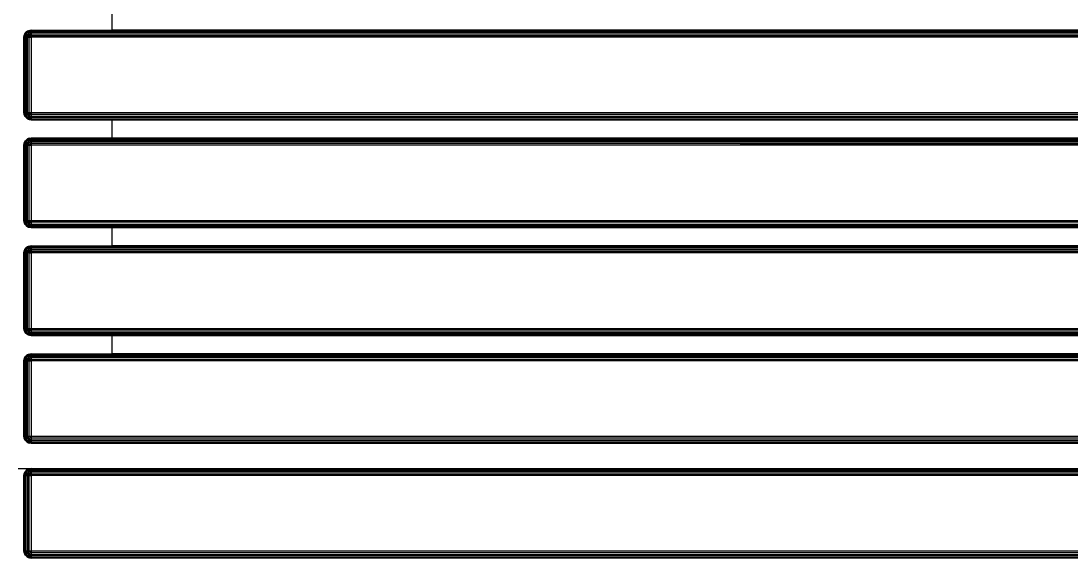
# Model space of a CAD drawing. Header units: millimetres. Extents: x 3440 to 9380, y -3644 to 556.
# Drawn here: x 4413.2 to 4858.8, y -957.6 to -729.6 of the extents above; entities that cross this region are included whole.
import ezdxf

# ---------------------------------------------------------------- set-up
doc = ezdxf.new("R2010")
doc.units = ezdxf.units.MM

msp = doc.modelspace()

# ---------------------------------------------------------------- linework, layer by layer
for p, q in [((4451.9, -733.5), (4451.9, -725.7)), ((4414.5, -735.73), (4414.8, -735)), ((4414.8, -735), (4415.28, -734.38)), ((4415.44, -734.38), (4414.8, -735)), ((4414.8, -735), (4414.84, -735.35)), ((4415.44, -734.38), (4414.84, -735.35)), ((4415.9, -733.9), (4415.28, -734.38)), ((4415.28, -734.38), (4415.68, -734.14)), ((4415.44, -734.38), (4415.28, -734.38)), ((4415.44, -734.38), (4416.34, -733.73)), ((4415.68, -734.14), (4415.44, -734.38)), ((4415.9, -734.38), (4415.44, -734.38)), ((4415.9, -734.38), (4415.44, -735.35)), ((4415.9, -733.9), (4415.68, -734.14)), ((4416.59, -733.73), (4415.9, -734.38)), ((4416.34, -733.73), (4415.9, -733.9)), ((4415.9, -734.38), (4416.59, -734.38)), ((4416.34, -733.73), (4417.4, -733.5)), ((4416.63, -733.6), (4416.34, -733.73)), ((4416.59, -733.73), (4416.34, -733.73)), ((4416.34, -735.35), (4416.59, -734.38)), ((4416.34, -735.35), (4417.4, -735)), ((4417.4, -733.5), (4416.59, -733.73)), ((4416.96, -733.73), (4416.59, -733.73)), ((4416.59, -734.38), (4416.96, -733.73)), ((4417.17, -734.04), (4416.59, -734.38)), ((4417.4, -734.38), (4416.59, -734.38)), ((4416.59, -734.38), (4417.4, -735)), ((4416.63, -733.6), (4417.4, -733.5)), ((4417.4, -733.5), (4416.96, -733.73)), ((4417.4, -733.6), (4416.96, -733.73)), ((4416.96, -733.73), (4417.4, -733.9)), ((4417.17, -734.04), (4416.96, -733.73)), ((4417.4, -734.38), (4417.17, -734.04)), ((4417.4, -733.6), (4417.4, -733.5)), ((4417.4, -733.5), (4451.9, -733.5)), ((4417.4, -733.6), (4417.4, -733.9)), ((4451.9, -733.6), (4417.4, -733.6)), ((4417.4, -733.9), (6211.4, -733.9)), ((4417.4, -733.9), (4417.4, -734.38)), ((4417.4, -734.38), (6211.4, -734.38)), ((4417.4, -734.38), (4417.4, -735)), ((4417.4, -735), (6211.4, -735)), ((4417.4, -735), (4417.4, -735.73)), ((4451.9, -733.6), (4451.9, -733.5)), ((5294.4, -733.5), (4451.9, -733.5)), ((5294.4, -733.5), (4451.9, -733.6)), ((4451.9, -733.6), (5294.4, -733.6)), ((4414.4, -736.5), (4414.5, -735.73)), ((4414.4, -768.5), (4414.4, -736.5)), ((4414.5, -736.5), (4414.4, -736.5)), ((4414.84, -735.35), (4414.5, -735.73)), ((4414.84, -735.35), (4414.5, -736.5)), ((4414.5, -735.73), (4414.5, -736.5)), ((4414.5, -736.5), (4414.8, -736.5)), ((4414.5, -768.5), (4414.5, -736.5)), ((4414.8, -736.5), (4414.84, -735.35)), ((4415.09, -735.99), (4414.8, -736.5)), ((4414.8, -736.5), (4415.28, -736.5)), ((4414.8, -768.5), (4414.8, -736.5)), ((4415.09, -735.99), (4414.84, -735.35)), ((4414.84, -735.35), (4415.44, -735.35)), ((4415.44, -735.35), (4415.09, -735.99)), ((4415.44, -735.35), (4415.28, -736.5)), ((4415.28, -736.5), (4415.71, -736.03)), ((4415.28, -736.5), (4415.9, -736.5)), ((4415.28, -768.5), (4415.28, -736.5)), ((4415.44, -735.35), (4415.71, -736.03)), ((4415.44, -735.35), (4416.34, -735.35)), ((4415.71, -736.03), (4416.34, -735.35)), ((4415.9, -736.5), (4416.34, -735.35)), ((4415.9, -736.5), (4416.63, -736.5)), ((4415.9, -768.5), (4415.9, -736.5)), ((4416.34, -735.35), (4417.4, -735.73)), ((4416.63, -736.5), (4416.34, -735.35)), ((4417.4, -735.73), (4416.63, -736.5)), ((4416.63, -736.5), (4417.4, -736.5)), ((4416.63, -768.5), (4416.63, -736.5)), ((5314.4, -736.5), (4417.4, -735.73)), ((4417.4, -735.73), (4417.4, -736.5)), ((4417.4, -735.73), (6211.4, -735.73)), ((4417.4, -736.5), (4417.4, -768.5)), ((5314.4, -736.5), (4417.4, -736.5)), ((4414.5, -768.5), (4414.4, -768.5)), ((4414.5, -769.28), (4414.4, -768.5)), ((4414.5, -768.5), (4414.8, -768.5)), ((4414.5, -768.5), (4414.5, -769.28)), ((4414.84, -769.65), (4414.5, -768.5)), ((4414.8, -770), (4414.5, -769.28)), ((4414.5, -769.28), (4414.84, -769.65)), ((4414.8, -768.5), (4415.28, -768.5)), ((4414.8, -768.5), (4414.84, -769.65)), ((4414.8, -768.5), (4415.09, -769.01)), ((4414.84, -769.65), (4414.8, -770)), ((4415.28, -770.62), (4414.8, -770)), ((4414.8, -770), (4415.15, -770.34)), ((4415.09, -769.01), (4414.84, -769.65)), ((4415.44, -769.65), (4414.84, -769.65)), ((4414.84, -769.65), (4415.44, -770.62)), ((4415.15, -770.34), (4414.84, -769.65)), ((4415.28, -768.5), (4415.09, -769.01)), ((4415.28, -770.62), (4415.15, -770.34)), ((4415.15, -770.34), (4415.44, -770.62)), ((4415.28, -768.5), (4415.9, -768.5)), ((4415.28, -768.5), (4415.44, -769.65)), ((4415.44, -770.62), (4415.28, -770.62)), ((4415.28, -770.62), (4415.9, -771.1)), ((4415.28, -770.62), (4415.68, -770.87)), ((4415.9, -768.5), (4415.44, -769.65)), ((4416.34, -769.65), (4415.44, -769.65)), ((4415.44, -769.65), (4415.9, -770.62)), ((4415.44, -770.62), (4415.68, -770.87)), ((4415.44, -770.62), (4415.9, -770.62)), ((4415.44, -770.62), (4416.34, -771.27)), ((4415.68, -770.87), (4416.34, -771.27)), ((4415.9, -768.5), (4416.63, -768.5)), ((4415.9, -768.5), (4416.34, -769.65)), ((4415.9, -770.62), (4416.59, -770.62)), ((4415.9, -770.62), (4416.59, -771.27)), ((4416.63, -768.5), (4416.34, -769.65)), ((4417.4, -769.28), (4416.34, -769.65)), ((4416.59, -770.62), (4416.34, -769.65)), ((4416.34, -769.65), (4417.4, -770)), ((4417.4, -770.62), (4416.34, -769.65)), ((4416.96, -771.27), (4416.59, -770.62)), ((4416.59, -770.62), (4417.4, -770.62)), ((4416.59, -770.62), (4417.4, -771.1)), ((4416.63, -768.5), (4417.4, -768.5)), ((4416.63, -768.5), (4417.4, -769.28)), ((4417.4, -768.5), (6211.4, -768.5)), ((4417.4, -768.5), (4417.4, -769.28)), ((6211.4, -769.28), (4417.4, -769.28)), ((4417.4, -769.28), (4417.4, -770)), ((4417.4, -770), (6211.4, -770)), ((4417.4, -770), (4417.4, -770.62)), ((6211.4, -770.62), (4417.4, -770.62)), ((4417.4, -770.62), (4417.4, -771.1)), ((4415.9, -771.1), (4416.34, -771.27)), ((4417.4, -771.5), (4416.34, -771.27)), ((4416.34, -771.27), (4416.63, -771.4)), ((4416.34, -771.27), (4416.59, -771.27)), ((4416.59, -771.27), (4417.4, -771.5)), ((4416.59, -771.27), (4416.96, -771.27)), ((4416.63, -771.4), (4417.4, -771.5)), ((4416.96, -771.27), (4417.4, -771.1)), ((4416.96, -771.27), (4417.4, -771.5)), ((4416.96, -771.27), (4417.4, -771.4)), ((4417.4, -771.1), (6211.4, -771.1)), ((4417.4, -771.1), (4417.4, -771.4)), ((4417.4, -771.4), (6211.4, -771.4)), ((4417.4, -771.4), (4417.4, -771.5)), ((5294.4, -771.5), (4417.4, -771.4)), ((4417.4, -771.5), (4451.9, -771.5)), ((4451.9, -779.3), (4451.9, -771.5)), ((4451.9, -771.5), (5294.4, -771.5)), ((4415.9, -779.7), (4415.28, -780.18)), ((4416.34, -779.53), (4415.44, -780.18)), ((4415.68, -779.94), (4416.34, -779.53)), ((4415.9, -779.7), (4415.68, -779.94)), ((4416.34, -779.53), (4415.9, -779.7)), ((4416.59, -779.53), (4415.9, -780.18)), ((4416.34, -779.53), (4417.4, -779.3)), ((4416.63, -779.4), (4416.34, -779.53)), ((4416.59, -779.53), (4416.34, -779.53)), ((4417.4, -779.3), (4416.59, -779.53)), ((4416.96, -779.53), (4416.59, -779.53)), ((4416.59, -780.18), (4416.96, -779.53)), ((4417.17, -779.84), (4416.59, -780.18)), ((4416.63, -779.4), (4417.4, -779.3)), ((4417.4, -779.3), (4416.96, -779.53)), ((4417.4, -779.4), (4416.96, -779.53)), ((4416.96, -779.53), (4417.4, -779.7)), ((4417.17, -779.84), (4416.96, -779.53)), ((4417.4, -780.18), (4417.17, -779.84)), ((4417.4, -779.4), (4417.4, -779.3)), ((4417.4, -779.3), (4451.9, -779.3)), ((4417.4, -779.7), (4417.4, -779.4)), ((4451.9, -779.4), (4417.4, -779.4)), ((4417.4, -779.7), (4417.4, -780.18)), ((4417.4, -779.7), (4451.9, -779.7)), ((4451.9, -779.4), (4451.9, -779.3)), ((5294.4, -779.3), (4451.9, -779.3)), ((5294.4, -779.3), (4451.9, -779.4)), ((4451.9, -779.7), (4451.9, -779.4)), ((4451.9, -779.4), (5294.4, -779.4)), ((4451.9, -779.7), (5294.4, -779.7)), ((4414.4, -782.3), (4414.5, -781.53)), ((4414.4, -814.3), (4414.4, -782.3)), ((4414.5, -782.3), (4414.4, -782.3)), ((4414.5, -781.53), (4414.8, -780.8)), ((4414.84, -781.15), (4414.5, -782.3)), ((4414.84, -781.15), (4414.5, -781.53)), ((4414.5, -781.53), (4414.5, -782.3)), ((4414.5, -782.3), (4414.8, -782.3)), ((4414.5, -814.3), (4414.5, -782.3)), ((4414.8, -780.8), (4415.28, -780.18)), ((4415.44, -780.18), (4414.8, -780.8)), ((4414.84, -781.15), (4414.8, -780.8)), ((4414.8, -782.3), (4414.84, -781.15)), ((4415.09, -781.79), (4414.8, -782.3)), ((4414.8, -782.3), (4415.28, -782.3)), ((4414.8, -814.3), (4414.8, -782.3)), ((4415.44, -780.18), (4414.84, -781.15)), ((4415.09, -781.79), (4414.84, -781.15)), ((4414.84, -781.15), (4415.44, -781.15)), ((4415.44, -781.15), (4415.09, -781.79)), ((4415.28, -780.18), (4415.68, -779.94)), ((4415.44, -780.18), (4415.28, -780.18)), ((4415.44, -781.15), (4415.28, -782.3)), ((4415.28, -782.3), (4416.34, -781.15)), ((4415.28, -782.3), (4415.9, -782.3)), ((4415.28, -814.3), (4415.28, -782.3)), ((4415.68, -779.94), (4415.44, -780.18)), ((4415.9, -780.18), (4415.44, -781.15)), ((4415.44, -780.18), (4415.9, -780.18)), ((4415.44, -781.15), (4416.34, -781.15)), ((4415.9, -780.18), (4416.59, -780.18)), ((4415.9, -782.3), (4416.34, -781.15)), ((4415.9, -782.3), (4416.63, -782.3)), ((4415.9, -814.3), (4415.9, -782.3)), ((4416.34, -781.15), (4416.59, -780.18)), ((4416.34, -781.15), (4417.4, -780.8)), ((4416.34, -781.15), (4417.4, -781.53)), ((4416.63, -782.3), (4416.34, -781.15)), ((4417.4, -780.18), (4416.59, -780.18)), ((4416.59, -780.18), (4417.4, -780.8)), ((4417.4, -781.53), (4416.63, -782.3)), ((4416.63, -782.3), (4417.4, -782.3)), ((4416.63, -814.3), (4416.63, -782.3)), ((4417.4, -780.18), (6211.4, -780.18)), ((4417.4, -780.18), (4417.4, -780.8)), ((4417.4, -780.8), (6211.4, -780.8)), ((4417.4, -780.8), (4417.4, -781.53)), ((5314.4, -782.3), (4417.4, -781.53)), ((4417.4, -781.53), (4417.4, -782.3)), ((4417.4, -781.53), (6211.4, -781.53)), ((4417.4, -782.3), (4417.4, -814.3)), ((5314.4, -782.3), (4417.4, -782.3)), ((4414.5, -814.3), (4414.4, -814.3)), ((4414.5, -815.08), (4414.4, -814.3)), ((4414.5, -814.3), (4414.8, -814.3)), ((4414.5, -814.3), (4414.5, -815.08)), ((4414.5, -814.3), (4414.84, -815.45)), ((4414.8, -815.8), (4414.5, -815.08)), ((4414.5, -815.08), (4414.84, -815.45)), ((4414.8, -814.3), (4415.28, -814.3)), ((4414.8, -814.3), (4415.09, -814.81)), ((4414.8, -814.3), (4414.84, -815.45)), ((4414.84, -815.45), (4414.8, -815.8)), ((4415.09, -814.81), (4414.84, -815.45)), ((4415.15, -816.14), (4414.84, -815.45)), ((4415.44, -815.45), (4414.84, -815.45)), ((4414.84, -815.45), (4415.44, -816.42)), ((4415.28, -814.3), (4415.09, -814.81)), ((4415.28, -814.3), (4415.9, -814.3)), ((4415.28, -814.3), (4415.44, -815.45)), ((4415.9, -814.3), (4415.44, -815.45)), ((4416.34, -815.45), (4415.44, -815.45)), ((4415.44, -815.45), (4415.9, -816.42)), ((4415.9, -814.3), (4416.63, -814.3)), ((4415.9, -814.3), (4416.34, -815.45)), ((4416.34, -815.45), (4416.63, -814.3)), ((4417.4, -815.08), (4416.34, -815.45)), ((4416.59, -816.42), (4416.34, -815.45)), ((4416.34, -815.45), (4417.4, -815.8)), ((4417.4, -816.42), (4416.34, -815.45)), ((4416.63, -814.3), (4417.4, -814.3)), ((4416.63, -814.3), (4417.4, -815.08)), ((4417.4, -814.3), (6211.4, -814.3)), ((4417.4, -814.3), (4417.4, -815.08)), ((6211.4, -815.08), (4417.4, -815.08)), ((4417.4, -815.08), (4417.4, -815.8)), ((4414.8, -815.8), (4415.28, -816.42)), ((4414.8, -815.8), (4415.15, -816.14)), ((4415.15, -816.14), (4415.44, -816.42)), ((4415.28, -816.42), (4415.44, -816.42)), ((4415.28, -816.42), (4415.9, -816.9)), ((4415.28, -816.42), (4415.68, -816.67)), ((4415.44, -816.42), (4415.68, -816.67)), ((4415.44, -816.42), (4415.9, -816.42)), ((4415.44, -816.42), (4416.34, -817.07)), ((4415.68, -816.67), (4416.34, -817.07)), ((4415.9, -816.42), (4416.59, -816.42)), ((4415.9, -816.42), (4416.59, -817.07)), ((4415.9, -816.9), (4416.34, -817.07)), ((4417.4, -817.3), (4416.34, -817.07)), ((4416.34, -817.07), (4416.63, -817.2)), ((4416.34, -817.07), (4416.59, -817.07)), ((4416.96, -817.07), (4416.59, -816.42)), ((4416.59, -816.42), (4417.4, -816.42)), ((4416.59, -816.42), (4417.17, -816.77)), ((4416.59, -817.07), (4417.4, -817.3)), ((4416.59, -817.07), (4416.96, -817.07)), ((4417.4, -817.3), (4416.63, -817.2)), ((4416.96, -817.07), (4417.4, -816.9)), ((4416.96, -817.07), (4417.4, -817.3)), ((4416.96, -817.07), (4417.4, -817.2)), ((4417.4, -816.42), (4417.17, -816.77)), ((4417.17, -816.77), (4417.4, -816.9)), ((4417.4, -815.8), (6211.4, -815.8)), ((4417.4, -815.8), (4417.4, -816.42)), ((6211.4, -816.42), (4417.4, -816.42)), ((4417.4, -816.42), (4417.4, -816.9)), ((4417.4, -816.9), (6211.4, -816.9)), ((4417.4, -816.9), (4417.4, -817.2)), ((4417.4, -817.2), (6211.4, -817.2)), ((4417.4, -817.2), (4417.4, -817.3)), ((5294.4, -817.3), (4417.4, -817.2)), ((4417.4, -817.3), (4451.9, -817.3)), ((4451.9, -825.1), (4451.9, -817.3)), ((4451.9, -817.3), (5294.4, -817.3)), ((4414.4, -828.1), (4414.5, -827.33)), ((4414.4, -860.1), (4414.4, -828.1)), ((4414.5, -828.1), (4414.4, -828.1)), ((4414.5, -827.33), (4414.8, -826.6)), ((4414.84, -826.95), (4414.5, -828.1)), ((4414.84, -826.95), (4414.5, -827.33)), ((4414.5, -827.33), (4414.5, -828.1)), ((4414.5, -828.1), (4414.8, -828.1)), ((4414.5, -860.1), (4414.5, -828.1)), ((4414.8, -826.6), (4415.28, -825.98)), ((4415.44, -825.98), (4414.8, -826.6)), ((4414.84, -826.95), (4414.8, -826.6)), ((4414.84, -826.95), (4414.8, -828.1)), ((4415.09, -827.59), (4414.8, -828.1)), ((4415.28, -828.1), (4414.8, -828.1)), ((4414.8, -860.1), (4414.8, -828.1)), ((4415.44, -825.98), (4414.84, -826.95)), ((4414.84, -826.95), (4415.44, -826.95)), ((4415.44, -826.95), (4415.09, -827.59)), ((4415.28, -828.1), (4415.09, -827.59)), ((4415.9, -825.5), (4415.28, -825.98)), ((4415.28, -825.98), (4415.68, -825.74)), ((4415.44, -825.98), (4415.28, -825.98)), ((4415.44, -826.95), (4415.28, -828.1)), ((4415.28, -828.1), (4416.34, -826.95)), ((4415.28, -828.1), (4415.9, -828.1)), ((4415.28, -860.1), (4415.28, -828.1)), ((4416.34, -825.33), (4415.44, -825.98)), ((4415.68, -825.74), (4415.44, -825.98)), ((4415.9, -825.98), (4415.44, -826.95)), ((4415.44, -825.98), (4415.9, -825.98)), ((4415.44, -826.95), (4416.34, -826.95)), ((4415.68, -825.74), (4416.34, -825.33)), ((4415.9, -825.5), (4415.68, -825.74)), ((4416.34, -825.33), (4415.9, -825.5)), ((4416.59, -825.33), (4415.9, -825.98)), ((4415.9, -825.98), (4416.59, -825.98)), ((4415.9, -828.1), (4416.34, -826.95)), ((4416.63, -828.1), (4415.9, -828.1)), ((4415.9, -860.1), (4415.9, -828.1)), ((4416.34, -825.33), (4417.4, -825.1)), ((4416.63, -825.2), (4416.34, -825.33)), ((4416.59, -825.33), (4416.34, -825.33)), ((4416.34, -826.95), (4416.59, -825.98)), ((4416.34, -826.95), (4417.4, -826.6)), ((4416.34, -826.95), (4416.63, -828.1)), ((4416.34, -826.95), (4417.4, -827.33)), ((4417.4, -825.1), (4416.59, -825.33)), ((4416.96, -825.33), (4416.59, -825.33)), ((4416.59, -825.98), (4416.96, -825.33)), ((4417.17, -825.64), (4416.59, -825.98)), ((4417.4, -825.98), (4416.59, -825.98)), ((4416.59, -825.98), (4417.4, -826.6)), ((4416.63, -825.2), (4417.4, -825.1)), ((4417.4, -827.33), (4416.63, -828.1)), ((4416.63, -828.1), (4417.4, -828.1)), ((4416.63, -860.1), (4416.63, -828.1)), ((4417.4, -825.1), (4416.96, -825.33)), ((4417.4, -825.2), (4416.96, -825.33)), ((4416.96, -825.33), (4417.4, -825.5)), ((4417.17, -825.64), (4416.96, -825.33)), ((4417.4, -825.98), (4417.17, -825.64)), ((4417.4, -825.2), (4417.4, -825.1)), ((4417.4, -825.1), (4451.9, -825.1)), ((4417.4, -825.5), (4417.4, -825.2)), ((4451.9, -825.2), (4417.4, -825.2)), ((4417.4, -825.5), (4417.4, -825.98)), ((4417.4, -825.5), (4451.9, -825.5)), ((4417.4, -825.98), (6211.4, -825.98)), ((4417.4, -825.98), (4417.4, -826.6)), ((4417.4, -826.6), (6211.4, -826.6)), ((4417.4, -826.6), (4417.4, -827.33)), ((5314.4, -828.1), (4417.4, -827.33)), ((4417.4, -827.33), (4417.4, -828.1)), ((4417.4, -827.33), (6211.4, -827.33)), ((4417.4, -828.1), (4417.4, -860.1)), ((5314.4, -828.1), (4417.4, -828.1)), ((4451.9, -825.2), (4451.9, -825.1)), ((5294.4, -825.1), (4451.9, -825.1)), ((5294.4, -825.1), (4451.9, -825.2)), ((4451.9, -825.5), (4451.9, -825.2)), ((4451.9, -825.2), (5294.4, -825.2)), ((4451.9, -825.5), (5294.4, -825.5)), ((4414.5, -860.1), (4414.4, -860.1)), ((4414.5, -860.88), (4414.4, -860.1)), ((4414.5, -860.1), (4414.8, -860.1)), ((4414.5, -860.1), (4414.5, -860.88)), ((4414.5, -860.1), (4414.84, -861.25)), ((4414.8, -861.6), (4414.5, -860.88)), ((4414.5, -860.88), (4414.84, -861.25)), ((4414.8, -860.1), (4415.28, -860.1)), ((4414.8, -860.1), (4415.09, -860.61)), ((4414.8, -860.1), (4414.84, -861.25)), ((4414.84, -861.25), (4414.8, -861.6)), ((4415.28, -862.22), (4414.8, -861.6)), ((4414.8, -861.6), (4415.15, -861.94)), ((4415.09, -860.61), (4414.84, -861.25)), ((4415.44, -861.25), (4414.84, -861.25)), ((4414.84, -861.25), (4415.44, -862.22)), ((4415.15, -861.94), (4414.84, -861.25)), ((4415.28, -860.1), (4415.09, -860.61)), ((4415.28, -862.22), (4415.15, -861.94)), ((4415.15, -861.94), (4415.44, -862.22)), ((4415.28, -860.1), (4415.9, -860.1)), ((4415.28, -860.1), (4415.44, -861.25)), ((4415.44, -862.22), (4415.28, -862.22)), ((4415.9, -862.7), (4415.28, -862.22)), ((4415.28, -862.22), (4415.68, -862.47)), ((4415.9, -860.1), (4415.44, -861.25)), ((4416.34, -861.25), (4415.44, -861.25)), ((4415.44, -861.25), (4415.9, -862.22)), ((4416.34, -862.87), (4415.44, -862.22)), ((4415.44, -862.22), (4415.9, -862.22)), ((4415.68, -862.47), (4415.9, -862.7)), ((4415.68, -862.47), (4416.34, -862.87)), ((4415.9, -860.1), (4416.63, -860.1)), ((4415.9, -860.1), (4416.34, -861.25)), ((4415.9, -862.22), (4416.59, -862.87)), ((4415.9, -862.22), (4416.59, -862.22)), ((4416.34, -862.87), (4415.9, -862.7)), ((4416.34, -861.25), (4416.63, -860.1)), ((4417.4, -860.88), (4416.34, -861.25)), ((4416.59, -862.22), (4416.34, -861.25)), ((4416.34, -861.25), (4417.4, -861.6)), ((4417.4, -862.22), (4416.34, -861.25)), ((4416.59, -862.87), (4416.34, -862.87)), ((4416.34, -862.87), (4416.63, -863)), ((4416.34, -862.87), (4417.4, -863.1)), ((4416.96, -862.87), (4416.59, -862.22)), ((4416.59, -862.22), (4417.4, -862.22)), ((4416.59, -862.22), (4417.17, -862.57)), ((4416.59, -862.87), (4416.96, -862.87)), ((4416.59, -862.87), (4417.4, -863.1)), ((4416.63, -860.1), (4417.4, -860.1)), ((4416.63, -860.1), (4417.4, -860.88)), ((4417.4, -863.1), (4416.63, -863)), ((4417.17, -862.57), (4416.96, -862.87)), ((4417.4, -862.7), (4416.96, -862.87)), ((4416.96, -862.87), (4417.4, -863.1)), ((4416.96, -862.87), (4417.4, -863)), ((4417.17, -862.57), (4417.4, -862.7)), ((4417.4, -860.1), (6211.4, -860.1)), ((4417.4, -860.1), (4417.4, -860.88)), ((6211.4, -860.88), (4417.4, -860.88)), ((4417.4, -860.88), (4417.4, -861.6)), ((4417.4, -861.6), (6211.4, -861.6)), ((4417.4, -861.6), (4417.4, -862.22)), ((6211.4, -862.22), (4417.4, -862.22)), ((4417.4, -862.22), (4417.4, -862.7)), ((4417.4, -862.7), (6211.4, -862.7)), ((4417.4, -862.7), (4417.4, -863)), ((4417.4, -863), (6211.4, -863)), ((4417.4, -863), (4417.4, -863.1)), ((5294.4, -863.1), (4417.4, -863)), ((4417.4, -863.1), (4451.9, -863.1)), ((4451.9, -870.9), (4451.9, -863.1)), ((4451.9, -863.1), (5294.4, -863.1)), ((4414.4, -873.9), (4414.5, -873.13)), ((4414.5, -873.13), (4414.8, -872.4)), ((4414.84, -872.75), (4414.5, -873.9)), ((4414.84, -872.75), (4414.5, -873.13)), ((4414.5, -873.13), (4414.5, -873.9)), ((4414.8, -872.4), (4415.28, -871.78)), ((4415.44, -871.78), (4414.8, -872.4)), ((4414.84, -872.75), (4414.8, -872.4)), ((4414.84, -872.75), (4414.8, -873.9)), ((4415.09, -873.39), (4414.8, -873.9)), ((4415.44, -871.78), (4414.84, -872.75)), ((4414.84, -872.75), (4415.44, -872.75)), ((4415.44, -872.75), (4415.09, -873.39)), ((4415.28, -873.9), (4415.09, -873.39)), ((4415.9, -871.3), (4415.28, -871.78)), ((4415.28, -871.78), (4415.68, -871.54)), ((4415.44, -871.78), (4415.28, -871.78)), ((4415.44, -872.75), (4415.28, -873.9)), ((4415.28, -873.9), (4416.34, -872.75)), ((4416.34, -871.13), (4415.44, -871.78)), ((4415.68, -871.54), (4415.44, -871.78)), ((4415.9, -871.78), (4415.44, -872.75)), ((4415.44, -871.78), (4415.9, -871.78)), ((4415.44, -872.75), (4416.34, -872.75)), ((4415.68, -871.54), (4416.34, -871.13)), ((4415.9, -871.3), (4415.68, -871.54)), ((4416.34, -871.13), (4415.9, -871.3)), ((4416.59, -871.13), (4415.9, -871.78)), ((4415.9, -871.78), (4416.59, -871.78)), ((4415.9, -873.9), (4416.34, -872.75)), ((4416.34, -871.13), (4417.4, -870.9)), ((4416.63, -871), (4416.34, -871.13)), ((4416.59, -871.13), (4416.34, -871.13)), ((4416.34, -872.75), (4416.59, -871.78)), ((4416.34, -872.75), (4417.4, -872.4)), ((4416.34, -872.75), (4417.4, -873.13)), ((4416.63, -873.9), (4416.34, -872.75)), ((4417.4, -870.9), (4416.59, -871.13)), ((4416.96, -871.13), (4416.59, -871.13)), ((4416.59, -871.78), (4416.96, -871.13)), ((4417.17, -871.44), (4416.59, -871.78)), ((4417.4, -871.78), (4416.59, -871.78)), ((4416.59, -871.78), (4417.4, -872.4)), ((4416.63, -871), (4417.4, -870.9)), ((4417.4, -873.13), (4416.63, -873.9)), ((4417.4, -870.9), (4416.96, -871.13)), ((4417.4, -871), (4416.96, -871.13)), ((4416.96, -871.13), (4417.4, -871.3)), ((4417.17, -871.44), (4416.96, -871.13)), ((4417.4, -871.78), (4417.17, -871.44)), ((4417.4, -871), (4417.4, -870.9)), ((4417.4, -870.9), (4451.9, -870.9)), ((4417.4, -871.3), (4417.4, -871)), ((4451.9, -871), (4417.4, -871)), ((4417.4, -871.3), (4417.4, -871.78)), ((4417.4, -871.3), (4451.9, -871.3)), ((4417.4, -871.78), (6211.4, -871.78)), ((4417.4, -871.78), (4417.4, -872.4)), ((4417.4, -872.4), (6211.4, -872.4)), ((4417.4, -872.4), (4417.4, -873.13)), ((5314.4, -873.9), (4417.4, -873.13)), ((4417.4, -873.13), (4417.4, -873.9)), ((4417.4, -873.13), (6211.4, -873.13)), ((4451.9, -871), (4451.9, -870.9)), ((5294.4, -870.9), (4451.9, -870.9)), ((5294.4, -870.9), (4451.9, -871)), ((4451.9, -871.3), (4451.9, -871)), ((4451.9, -871), (5294.4, -871)), ((4451.9, -871.3), (5294.4, -871.3)), ((4414.4, -905.9), (4414.4, -873.9)), ((4414.5, -873.9), (4414.4, -873.9)), ((4414.5, -873.9), (4414.8, -873.9)), ((4414.5, -905.9), (4414.5, -873.9)), ((4415.28, -873.9), (4414.8, -873.9)), ((4414.8, -905.9), (4414.8, -873.9)), ((4415.28, -873.9), (4415.9, -873.9)), ((4415.28, -905.9), (4415.28, -873.9)), ((4415.9, -873.9), (4416.63, -873.9)), ((4415.9, -905.9), (4415.9, -873.9)), ((4416.63, -873.9), (4417.4, -873.9)), ((4416.63, -905.9), (4416.63, -873.9)), ((4417.4, -873.9), (4417.4, -905.9)), ((5314.4, -873.9), (4417.4, -873.9)), ((4414.5, -905.9), (4414.4, -905.9)), ((4414.5, -906.68), (4414.4, -905.9)), ((4414.5, -905.9), (4414.8, -905.9)), ((4414.5, -905.9), (4414.5, -906.68)), ((4414.5, -905.9), (4414.84, -907.05)), ((4414.8, -907.4), (4414.5, -906.68)), ((4414.5, -906.68), (4414.84, -907.05)), ((4414.8, -905.9), (4415.28, -905.9)), ((4414.8, -905.9), (4415.09, -906.41)), ((4414.8, -905.9), (4414.84, -907.05)), ((4414.84, -907.05), (4414.8, -907.4)), ((4415.28, -908.02), (4414.8, -907.4)), ((4414.8, -907.4), (4415.15, -907.74)), ((4415.09, -906.41), (4414.84, -907.05)), ((4415.44, -907.05), (4414.84, -907.05)), ((4414.84, -907.05), (4415.44, -908.02)), ((4415.15, -907.74), (4414.84, -907.05)), ((4415.28, -905.9), (4415.09, -906.41)), ((4415.28, -908.02), (4415.15, -907.74)), ((4415.15, -907.74), (4415.44, -908.02)), ((4415.28, -905.9), (4415.9, -905.9)), ((4415.28, -905.9), (4415.44, -907.05)), ((4415.44, -908.02), (4415.28, -908.02)), ((4415.9, -908.5), (4415.28, -908.02)), ((4415.28, -908.02), (4415.68, -908.27)), ((4415.9, -905.9), (4415.44, -907.05)), ((4416.34, -907.05), (4415.44, -907.05)), ((4415.44, -907.05), (4415.9, -908.02)), ((4415.44, -908.02), (4415.9, -908.02)), ((4415.44, -908.02), (4416.34, -908.67)), ((4415.44, -908.02), (4415.68, -908.27)), ((4415.68, -908.27), (4415.9, -908.5)), ((4415.68, -908.27), (4416.34, -908.67)), ((4415.9, -905.9), (4416.63, -905.9)), ((4415.9, -905.9), (4416.34, -907.05)), ((4415.9, -908.02), (4416.59, -908.02)), ((4415.9, -908.02), (4416.59, -908.67)), ((4416.34, -908.67), (4415.9, -908.5)), ((4416.34, -907.05), (4416.63, -905.9)), ((4417.4, -906.68), (4416.34, -907.05)), ((4416.59, -908.02), (4416.34, -907.05)), ((4416.34, -907.05), (4417.4, -907.4)), ((4417.4, -908.02), (4416.34, -907.05)), ((4416.34, -908.67), (4416.63, -908.8)), ((4416.34, -908.67), (4416.59, -908.67)), ((4416.34, -908.67), (4417.4, -908.9)), ((4416.59, -908.02), (4416.96, -908.67)), ((4416.59, -908.02), (4417.4, -908.02)), ((4416.59, -908.02), (4417.4, -908.5)), ((4416.96, -908.67), (4416.59, -908.67)), ((4416.59, -908.67), (4417.4, -908.9)), ((4416.63, -905.9), (4417.4, -905.9)), ((4416.63, -905.9), (4417.4, -906.68)), ((4417.4, -908.9), (4416.63, -908.8)), ((4416.96, -908.67), (4417.4, -908.5)), ((4416.96, -908.67), (4417.4, -908.9)), ((4416.96, -908.67), (4417.4, -908.8)), ((4417.4, -905.9), (6211.4, -905.9)), ((4417.4, -905.9), (4417.4, -906.68)), ((6211.4, -906.68), (4417.4, -906.68)), ((4417.4, -906.68), (4417.4, -907.4)), ((4417.4, -907.4), (6211.4, -907.4)), ((4417.4, -907.4), (4417.4, -908.02)), ((6211.4, -908.02), (4417.4, -908.02)), ((4417.4, -908.02), (4417.4, -908.5)), ((4417.4, -908.5), (6211.4, -908.5)), ((4417.4, -908.5), (4417.4, -908.8)), ((4417.4, -908.8), (6211.4, -908.8)), ((4417.4, -908.8), (4417.4, -908.9)), ((5314.4, -908.9), (4417.4, -908.8)), ((5314.4, -908.9), (4417.4, -908.9)), ((4411.9, -919.6), (4417.4, -919.6)), ((4414.4, -922.6), (4414.5, -921.83)), ((4414.5, -921.83), (4414.8, -921.1)), ((4414.84, -921.45), (4414.5, -922.6)), ((4414.84, -921.45), (4414.5, -921.83)), ((4414.5, -921.83), (4414.5, -922.6)), ((4415.28, -920.48), (4414.8, -921.1)), ((4415.15, -920.76), (4414.8, -921.1)), ((4414.8, -921.1), (4414.84, -921.45)), ((4414.8, -922.6), (4414.84, -921.45)), ((4415.09, -922.09), (4414.8, -922.6)), ((4415.44, -920.48), (4414.84, -921.45)), ((4414.84, -921.45), (4415.15, -920.76)), ((4414.84, -921.45), (4415.44, -921.45)), ((4415.09, -922.09), (4414.84, -921.45)), ((4415.44, -921.45), (4415.09, -922.09)), ((4415.28, -922.6), (4415.09, -922.09)), ((4415.44, -920.48), (4415.15, -920.76)), ((4415.15, -920.76), (4415.28, -920.48)), ((4415.9, -920), (4415.28, -920.48)), ((4415.28, -920.48), (4415.68, -920.24)), ((4415.44, -920.48), (4415.28, -920.48)), ((4415.44, -921.45), (4415.28, -922.6)), ((4415.28, -922.6), (4416.34, -921.45)), ((4416.34, -919.83), (4415.44, -920.48)), ((4415.68, -920.24), (4415.44, -920.48)), ((4415.9, -920.48), (4415.44, -921.45)), ((4415.44, -920.48), (4415.9, -920.48)), ((4415.44, -921.45), (4416.34, -921.45)), ((4415.68, -920.24), (4416.34, -919.83)), ((4415.9, -920), (4415.68, -920.24)), ((4416.34, -919.83), (4415.9, -920)), ((4416.59, -919.83), (4415.9, -920.48)), ((4415.9, -920.48), (4416.59, -920.48)), ((4415.9, -922.6), (4416.34, -921.45)), ((4416.34, -919.83), (4417.4, -919.6)), ((4416.34, -919.83), (4416.63, -919.7)), ((4416.59, -919.83), (4416.34, -919.83)), ((4416.34, -921.45), (4416.59, -920.48)), ((4416.34, -921.45), (4417.4, -921.1)), ((4416.34, -921.45), (4416.63, -922.6)), ((4416.34, -921.45), (4417.4, -921.83)), ((4417.4, -919.6), (4416.59, -919.83)), ((4416.96, -919.83), (4416.59, -919.83)), ((4416.59, -920.48), (4416.96, -919.83)), ((4417.17, -920.14), (4416.59, -920.48)), ((4417.4, -920.48), (4416.59, -920.48)), ((4416.59, -920.48), (4417.4, -921.1)), ((4416.63, -919.7), (4417.4, -919.6)), ((4417.4, -921.83), (4416.63, -922.6)), ((4417.4, -919.6), (4416.96, -919.83)), ((4417.4, -919.7), (4416.96, -919.83)), ((4416.96, -919.83), (4417.4, -920)), ((4417.17, -920.14), (4416.96, -919.83)), ((4417.4, -920.48), (4417.17, -920.14)), ((4417.4, -919.7), (4417.4, -919.6)), ((4417.4, -919.7), (5038.98, -919.6)), ((4417.4, -919.6), (5038.98, -919.6)), ((4417.4, -919.7), (6211.4, -919.7)), ((4417.4, -920), (4417.4, -919.7)), ((6211.4, -920), (4417.4, -920)), ((4417.4, -920), (4417.4, -920.48)), ((4417.4, -920.48), (6211.4, -920.48)), ((4417.4, -920.48), (4417.4, -921.1)), ((6211.4, -921.1), (4417.4, -921.1)), ((4417.4, -921.1), (4417.4, -921.83)), ((4417.4, -921.83), (6211.4, -921.83)), ((4417.4, -921.83), (4417.4, -922.6)), ((4414.4, -954.6), (4414.4, -922.6)), ((4414.5, -922.6), (4414.4, -922.6)), ((4414.5, -922.6), (4414.8, -922.6)), ((4414.5, -922.6), (4414.5, -954.6)), ((4415.28, -922.6), (4414.8, -922.6)), ((4414.8, -922.6), (4414.8, -954.6)), ((4415.28, -922.6), (4415.9, -922.6)), ((4415.28, -954.6), (4415.28, -922.6)), ((4416.63, -922.6), (4415.9, -922.6)), ((4415.9, -922.6), (4415.9, -954.6)), ((4416.63, -922.6), (4417.4, -922.6)), ((4416.63, -954.6), (4416.63, -922.6)), ((4417.4, -922.6), (4417.4, -954.6)), ((6211.4, -922.6), (4417.4, -922.6)), ((4414.5, -954.6), (4414.4, -954.6)), ((4414.5, -955.38), (4414.4, -954.6)), ((4414.5, -954.6), (4414.8, -954.6)), ((4414.5, -954.6), (4414.5, -955.38)), ((4414.5, -954.6), (4414.84, -955.75)), ((4414.5, -955.38), (4414.8, -956.1)), ((4414.84, -955.75), (4414.5, -955.38)), ((4414.8, -954.6), (4415.28, -954.6)), ((4414.8, -954.6), (4414.84, -955.75)), ((4414.8, -956.1), (4414.84, -955.75)), ((4414.8, -956.1), (4415.44, -956.72)), ((4414.8, -956.1), (4415.28, -956.72)), ((4415.28, -954.6), (4414.84, -955.75)), ((4415.44, -955.75), (4414.84, -955.75)), ((4414.84, -955.75), (4415.44, -956.72)), ((4415.28, -954.6), (4415.9, -954.6)), ((4415.28, -954.6), (4415.44, -955.75)), ((4415.9, -957.2), (4415.28, -956.72)), ((4415.28, -956.72), (4415.44, -956.72)), ((4415.28, -956.72), (4415.68, -956.97)), ((4415.9, -954.6), (4415.44, -955.75)), ((4416.34, -955.75), (4415.44, -955.75)), ((4415.44, -955.75), (4415.9, -956.72)), ((4415.44, -956.72), (4415.9, -956.72)), ((4415.44, -956.72), (4416.34, -957.37)), ((4415.68, -956.97), (4415.9, -957.2)), ((4415.68, -956.97), (4416.34, -957.37)), ((4415.9, -954.6), (4416.63, -954.6)), ((4415.9, -954.6), (4416.34, -955.75)), ((4415.9, -956.72), (4416.59, -956.72)), ((4415.9, -956.72), (4416.59, -957.37)), ((4416.34, -957.37), (4415.9, -957.2)), ((4416.34, -955.75), (4416.63, -954.6)), ((4417.4, -955.38), (4416.34, -955.75)), ((4416.59, -956.72), (4416.34, -955.75)), ((4416.34, -955.75), (4417.4, -956.1)), ((4417.4, -956.72), (4416.34, -955.75)), ((4416.34, -957.37), (4416.59, -957.37)), ((4416.34, -957.37), (4417.4, -957.6)), ((4416.34, -957.37), (4416.63, -957.5)), ((4416.96, -957.37), (4416.59, -956.72)), ((4416.59, -956.72), (4417.4, -956.72)), ((4416.59, -956.72), (4417.4, -957.2)), ((4416.59, -957.37), (4416.96, -957.37)), ((4416.59, -957.37), (4417.4, -957.6)), ((4416.63, -954.6), (4417.4, -954.6)), ((4416.63, -954.6), (4417.4, -955.38)), ((4417.4, -957.6), (4416.63, -957.5)), ((4416.96, -957.37), (4417.4, -957.2)), ((4416.96, -957.37), (4417.4, -957.6)), ((4416.96, -957.37), (4417.4, -957.5)), ((4417.4, -954.6), (6211.4, -954.6)), ((4417.4, -954.6), (4417.4, -955.38)), ((6211.4, -955.38), (4417.4, -955.38)), ((4417.4, -955.38), (4417.4, -956.1)), ((4417.4, -956.1), (6211.4, -956.1)), ((4417.4, -956.1), (4417.4, -956.72)), ((6211.4, -956.72), (4417.4, -956.72)), ((4417.4, -956.72), (4417.4, -957.2)), ((4417.4, -957.2), (6211.4, -957.2)), ((4417.4, -957.2), (4417.4, -957.5)), ((4417.4, -957.5), (6211.4, -957.5)), ((4417.4, -957.5), (4417.4, -957.6)), ((5314.4, -957.6), (4417.4, -957.5)), ((5314.4, -957.6), (4417.4, -957.6))]:
    msp.add_line(p, q)

doc.saveas('drawing.dxf')
